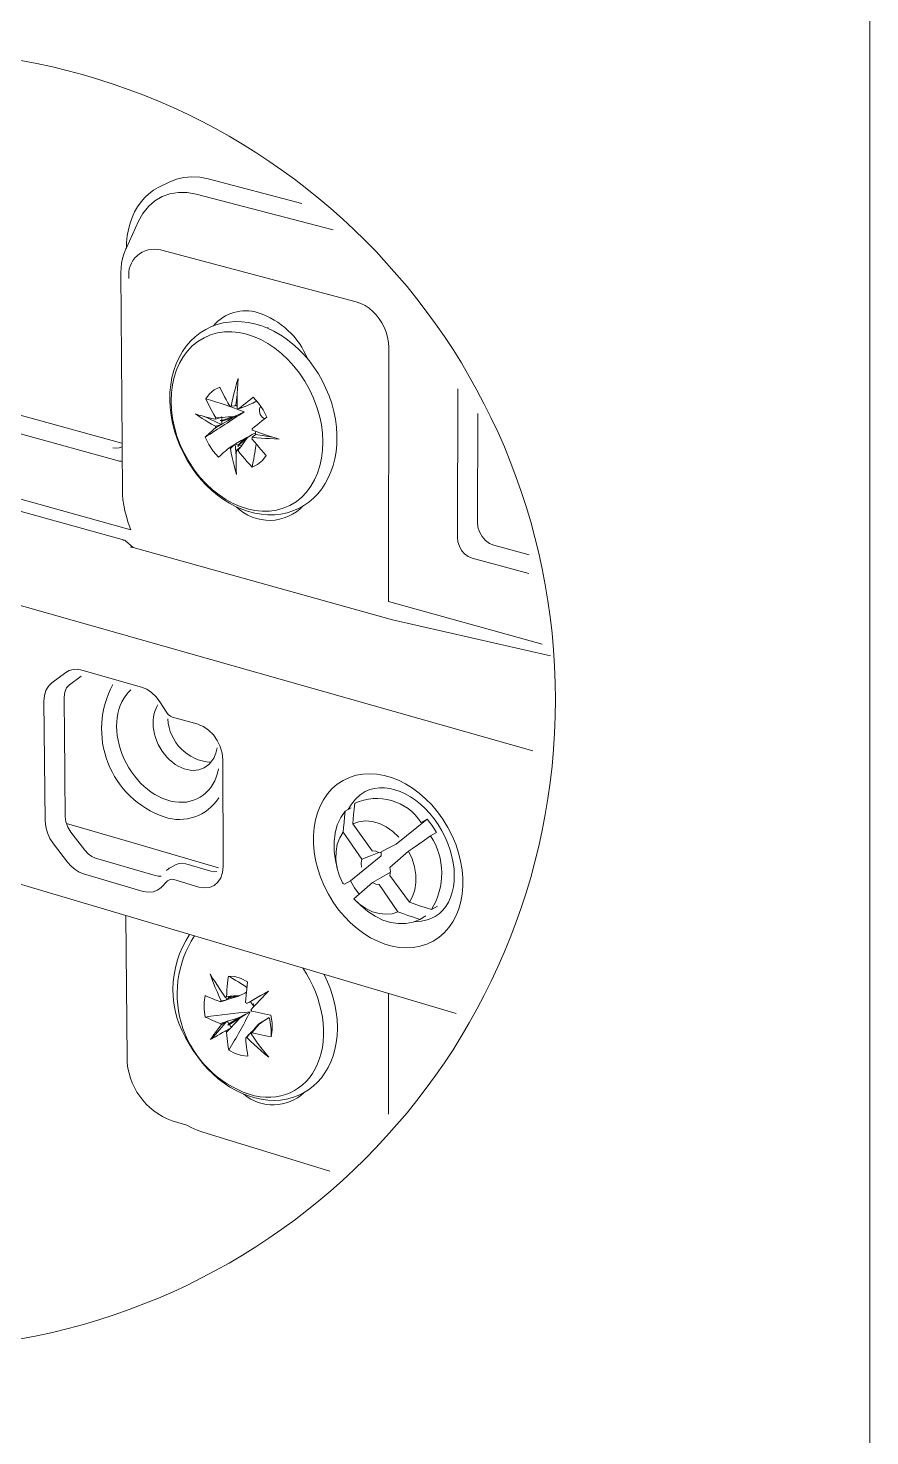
# Model space of a CAD drawing. Header units: metres. Extents: x -8.4 to 7.9, y -3.9 to 2.
# Drawn here: x 1.705 to 1.8221, y -2.2038 to -2.0077 of the extents above; entities that cross this region are included whole.
import ezdxf

# ---------------------------------------------------------------- set-up
doc = ezdxf.new("R2010")
doc.units = ezdxf.units.M
doc.header["$MEASUREMENT"] = 0
doc.layers.add('PDF15_Geometry_Num_Penna__7', color=7, linetype='Continuous', lineweight=18)

msp = doc.modelspace()

# ---------------------------------------------------------------- linework, layer by layer
at = {"layer": 'PDF15_Geometry_Num_Penna__7', "color": 7, "linetype": 'Continuous', "lineweight": 18, "flags": 128}
for points in [[(1.822148985419563, -2.681189165708893), (1.045399013218962, -2.681189165708893), (1.045399013218962, -1.587816443273983), (1.822148985419563, -1.587816443273983)], [(1.73475809806273, -2.060530538363815), (1.734746184034358, -2.060530538363815)], [(1.732951931361645, -2.066147555964806), (1.733651880528457, -2.06573950049309), (1.733132131040761, -2.066248825205961), (1.73304128657443, -2.06619967983893)], [(1.731742359631251, -2.146325541620316), (1.732498900432828, -2.14608726105289), (1.731843628872408, -2.146529569356173), (1.731798951266015, -2.146428300115018)]]:
    msp.add_lwpolyline(points, close=True, dxfattribs=at)
for points in [[(1.619843571287937, -2.160753727828636, 0.2169594764647787), (1.6879367111904, -2.191672120705637, 0.4141938512239139), (1.778374611303186, -2.10123422059285, 0.4142027911332474), (1.6879367111904, -2.010794831226517, 0.2855993390915318), (1.606808134996218, -2.061225424068569)], [(1.755166977588075, -2.052196824443464), (1.755122299981683, -2.05148496124828), (1.754997202683785, -2.050747780742808), (1.754806578229844, -2.050059745604367), (1.75452213080248, -2.049376178226565), (1.754206409050641, -2.048761116511898), (1.753834095664039, -2.048174350614612), (1.753417104671045, -2.047633751577266), (1.752953946818111, -2.047158679695962), (1.752434197330415, -2.046716371392678), (1.751892109039522, -2.046355972034447), (1.751281515085493, -2.046041739536155), (1.750660496356641, -2.045827287025472), (1.723396731682529, -2.03860738583248, 0.5382089819664115), (1.71901385849547, -2.042559864744647)], [(1.7438948174953, -2.053790623588832, 0.2202323552482204), (1.736983191786416, -2.047350495552751, 0.3057127767714866), (1.730783429272718, -2.049171852639997)], [(1.731494547841129, -2.067444993654437), (1.730748431814378, -2.066628882711005), (1.730115499057154, -2.06569363148386), (1.729618088372654, -2.064674982058116, 0.004392135110363018), (1.73504016268442, -2.061152748495505), (1.734284217584263, -2.061537124835833), (1.73439740085379, -2.061490957975893)], [(1.716788169070347, -2.099137053748801, 0.4649105326279064), (1.723926161318278, -2.117559120117877, 0.3507999112336036), (1.731516290942907, -2.114893951971223)], [(1.724411806899762, -2.103913685573549, 0.3768945662118326), (1.7303993507831, -2.10995782109165), (1.730804427747723, -2.109378501462097), (1.731099299949912, -2.108699401844935), (1.731279499629028, -2.10793392552208)], [(1.752851635099473, -2.12226739520485), (1.750163532448204, -2.118542027458507), (1.750220124082968, -2.117898669926459), (1.750287140492556, -2.117206167027378), (1.750355646155692, -2.116461540254174), (1.75043457659365, -2.115658832592659, -0.3694782025675601), (1.759684926071817, -2.118323851813958), (1.760521886564899, -2.117860693961025), (1.75619560501258, -2.121339590245436)], [(1.755348070819319, -2.12572380376071), (1.758046598245412, -2.129449916133826), (1.758725697862574, -2.129674793419334), (1.759458410607408, -2.129926477268677), (1.760261118268923, -2.130185607385752), (1.761118928311654, -2.130467076306023, 0.291791010683954), (1.760996064894075, -2.120187652627289), (1.760148679626168, -2.120786332552945), (1.759356396739479, -2.121338845618664), (1.758622194741099, -2.121848170331535), (1.757946371481739, -2.122323093287485), (1.75533719926843, -2.12460611897413)], [(1.727067443823719, -2.160509043470961), (1.725011082526837, -2.159877599967284, -0.3131476000602926), (1.718742814350001, -2.151102024519713), (1.718595378248906, -2.131290484591833)], [(1.731741763929833, -2.14632598839638), (1.73135753651486, -2.146177063041739), (1.730997137156629, -2.146032605447737), (1.730668012122872, -2.145895594121467), (1.73035377962458, -2.14576156130229), (1.730015719069545, -2.14561263594765), (1.729641916429396, -2.145441371789812, -0.01131451323629135), (1.735876527476083, -2.144711637552072)], [(1.734442376310891, -2.145590297144453), (1.735130411449333, -2.145139053319892), (1.735876527476083, -2.144711637552072, -0.01693269565457345), (1.732894892950818, -2.150060440589355), (1.732826387287683, -2.149612175271886), (1.732769795652919, -2.149202630546624), (1.732725118046527, -2.14881840313165), (1.732680440440135, -2.148426729448945), (1.732634273580196, -2.147997824427578), (1.732589595973804, -2.147533177321099), (1.732522579564215, -2.147454246883139), (1.732442308798064, -2.147375763221243), (1.732035742579894, -2.147600640506751), (1.731675343221663, -2.147803178989063), (1.731358132216278, -2.147998271203642), (1.731042410464439, -2.148175492375665), (1.730702860655858, -2.148367606083152), (1.730354375325998, -2.148574612326103), (1.730591166639877, -2.14822314848915), (1.730827957953756, -2.147882109427022), (1.731054324492811, -2.14756787692873), (1.73129111580669, -2.147250665923345), (1.731550245923765, -2.146914094621856), (1.731843628872408, -2.146529867206882)], [(1.738779380488744, -2.145159753944186), (1.738947666139488, -2.146224570229869), (1.738959580167859, -2.147238751894974), (1.738791294517115, -2.148190384911129, 0.07679904960019643), (1.738542291324156, -2.145511664557203), (1.737796175297404, -2.145942058832115)]]:
    msp.add_lwpolyline(points, format="xyb", dxfattribs=at)
for points in [[(1.724615387859556, -2.029146158052144), (1.725610209228557, -2.028747038101706), (1.726660132978776, -2.028511736041373), (1.727756223588933, -2.028420891575042), (1.728896991805482, -2.028487907984631), (1.730037760022032, -2.028714274523685)], [(1.743076174820843, -2.032112304340527), (1.730037760022032, -2.028715317001168)], [(1.723361585298834, -2.029754071349788), (1.723068202350192, -2.029901507450882), (1.722412930789772, -2.030294670387134), (1.721791912060919, -2.030771231521985), (1.721217060192005, -2.031313319812878), (1.720697310704308, -2.031911999738535), (1.720222238823004, -2.03257769607378), (1.719803758576463, -2.033298494790241), (1.719453783993057, -2.034066949620188), (1.719160401044414, -2.034881571310074), (1.71893403450536, -2.035751295381177), (1.718764259601069, -2.036655272283848), (1.718676393641831, -2.0375875450039), (1.718652565585089, -2.038293451184898), (1.720347336120902, -2.034601591643349)], [(1.720346889344839, -2.034602187344768), (1.72095599404532, -2.033506096734611), (1.721712534846895, -2.032554463718456), (1.722606086974741, -2.031775584113684), (1.723621757893392, -2.031178393441573), (1.724717848503549, -2.030783741251775), (1.725892869551666, -2.030588649037195), (1.727122992981, -2.030602052319114), (1.728376944467076, -2.030825440351074)], [(1.723361883149543, -2.029753475648369), (1.72461583463562, -2.029145860201434)], [(1.747446538278135, -2.035820992447149), (1.728376646616367, -2.030826036052493)], [(1.718572592669647, -2.038461885760996), (1.718425156568552, -2.038811860344402), (1.718291123749375, -2.039172259702633), (1.71811092407026, -2.039794767685033), (1.717987316025908, -2.040441103724174), (1.717918810362773, -2.041094886031048), (1.71789498230603, -2.041762071619839), (1.718076671238693, -2.065524601206342), (1.718131773619909, -2.072638765397539)], [(1.718572592669647, -2.038462034686351), (1.718653012361152, -2.038293749035607)], [(1.726626773699336, -2.067000898246898), (1.726129363014836, -2.065964377778597), (1.725710882768295, -2.064905518507101), (1.725350483410064, -2.063821341925315), (1.725079439264617, -2.062723762061611), (1.724875411528759, -2.061638096226279), (1.724751803484407, -2.060553919644493), (1.724693722596097, -2.059481657091078), (1.72471755065284, -2.058433222594407), (1.724818819893995, -2.057392234365467), (1.724999019573111, -2.056385498968094), (1.725247724915361, -2.055405570134557), (1.725575360695572, -2.054465851146773), (1.725981926913741, -2.053597616329216), (1.72644657402022, -2.052760655836134), (1.726997597832392, -2.051993690259733), (1.727596277758049, -2.051292251839375), (1.728241124543644, -2.05068463639244), (1.728942562964003, -2.050144037355094), (1.729699103765578, -2.049665986966696), (1.730489897398721, -2.049283248805269), (1.731279201778318, -2.04898837660308), (1.732104248243029, -2.048773924092397), (1.732962058285761, -2.04863989127322), (1.733819868328492, -2.04858181038491), (1.734701506427966, -2.048605638441653), (1.735593569302265, -2.048706907682808), (1.736485632176564, -2.048887107361924), (1.737367270276039, -2.049146237478999), (1.738281671953534, -2.049497701315952), (1.739185648856204, -2.0499132030554), (1.740065797702132, -2.050422527768272), (1.740101539787246, -2.050446355825014)], [(1.738327094186699, -2.049520933671276), (1.738361347018267, -2.049452428008141), (1.738383685821463, -2.049383922345006)], [(1.740101390861891, -2.050446653675724), (1.740913034044684, -2.05098725271307), (1.741760419312591, -2.051655927555408), (1.74257355174893, -2.052378215525416), (1.743353920607249, -2.05316900915856), (1.744076208577257, -2.05401490517292), (1.744753818940873, -2.05491888207559), (1.745374837669726, -2.055867536584653), (1.745939264763815, -2.056862357953654), (1.746436675448316, -2.057878028872305), (1.746877494498053, -2.058927952622524), (1.74723938310983, -2.060001704429484), (1.747532766058472, -2.061094816532549), (1.747759132597527, -2.062178993114335), (1.747905079445075, -2.063264658949667), (1.747972095854664, -2.064360749559824), (1.747961671079838, -2.065434501366785), (1.747951246305014, -2.06569363148386)], [(1.75515685066396, -2.087572553184866), (1.755167275438784, -2.052196824443464)], [(1.734080636624468, -2.060621978531564), (1.734080636624468, -2.059887776533184), (1.734080636624468, -2.059222080197939), (1.73409255065284, -2.058590636694262), (1.734114889456036, -2.057959193190585), (1.734147653034057, -2.057254776263133), (1.734193819893996, -2.056499724715104), (1.733989792158138, -2.057211587910287), (1.733820017253847, -2.057866859470707), (1.733663645631474, -2.058462560889271), (1.733526634305204, -2.059052305293648), (1.733380687457656, -2.059676302529594), (1.733233251356562, -2.060373273189314)], [(1.718076373387983, -2.065525047982407), (1.718054034584787, -2.065525047982407), (1.718031695781591, -2.065511644700489), (1.691727010391367, -2.058293232761044)], [(1.731652259791694, -2.057717189489293), (1.730883804961747, -2.058080567354617), (1.730228533401327, -2.058633080420335), (1.729698359138805, -2.059346432869065), (1.729935150452684, -2.059831929525194), (1.730163006245285, -2.060283173349756), (1.730375969502421, -2.060689739567926), (1.730591911266651, -2.06108588101127), (1.73082870258053, -2.06151329677909), (1.731087832697605, -2.061986879406848)], [(1.73323384705798, -2.060373571040023), (1.733144491845196, -2.060361657011652), (1.733052158125318, -2.060361657011652), (1.732781113979872, -2.059888074383894), (1.732544322665993, -2.059448744587703), (1.732331359408856, -2.059052603144358), (1.732115417644627, -2.058646036926188), (1.731889051105572, -2.058206707129997), (1.731652259791694, -2.057718231966775)], [(1.766800728441914, -2.081516056862329), (1.76624672612265, -2.081292668830368), (1.765740379916871, -2.080920355443765), (1.765321899670329, -2.080446772816007), (1.765004688664944, -2.079876388707733), (1.764802150182633, -2.079244945204055), (1.764733644519498, -2.078591162897181), (1.764784279140076, -2.057945640983312)], [(1.718097818639051, -2.068063927428325), (1.717907194185111, -2.068041588625129), (1.717692741674428, -2.067996911018737), (1.690077513163364, -2.060388314650132)], [(1.733233995983335, -2.060373422114668), (1.733741831442661, -2.06030640570508)], [(1.733888373991627, -2.060225688162864), (1.733740937890532, -2.060306107854371)], [(1.734091954951421, -2.058736434616455), (1.733887927215563, -2.060225688162864), (1.733934094075502, -2.060294193825999)], [(1.734080338773759, -2.06030640570508), (1.7340014083358, -2.060294491676709), (1.733932902672665, -2.060294491676709)], [(1.734262176631776, -2.060722354220592), (1.734622575990007, -2.060440885300321), (1.734950211770217, -2.060169841154874), (1.735265933522055, -2.05992262506617), (1.73558314452744, -2.059684344498745), (1.735921205082476, -2.059413300353298), (1.736315857272274, -2.059108003376284)], [(1.735525957191259, -2.060259940994432), (1.735175982607852, -2.060388016799423), (1.734757502361311, -2.060530985139878)], [(1.736373938160584, -2.05984399247892), (1.735526552892677, -2.060259494218368)], [(1.736158145321709, -2.059946155272204), (1.736238565013215, -2.059922327215461), (1.736374087085939, -2.059843396777501)], [(1.73681311903142, -2.059628795341464), (1.736238267162506, -2.059922178290106)], [(1.73631570834692, -2.059108003376284), (1.73706182437367, -2.059934539094542), (1.737706671159265, -2.060871279575233), (1.738204081843766, -2.061885461240338)], [(1.737367121350684, -2.060341254238066), (1.737197346446394, -2.060667400764729), (1.737175007643198, -2.06108588101127), (1.737298615687549, -2.06151329677909), (1.737559235058171, -2.061876674644414), (1.737897295613206, -2.062123890733118)], [(1.731054026642101, -2.062179290965044), (1.730511938351208, -2.062058661427785), (1.730047291244729, -2.061941010397619), (1.729607961448538, -2.061830805635184), (1.729179056427172, -2.061717622365657), (1.728726323349064, -2.061595503574852), (1.728252740721306, -2.06144657822021), (1.728726323349064, -2.061760810718503), (1.729179056427172, -2.062058661427785), (1.729607961448538, -2.062328216319685), (1.730036866469904, -2.06258734643676), (1.730500024322837, -2.06285690132866), (1.73104211261373, -2.063162198305674)], [(1.729518010534335, -2.061810849637662), (1.731911240983414, -2.062892047712356)], [(1.73178659046158, -2.061932372727049), (1.731053877716747, -2.062179588815753), (1.731076216519943, -2.06208129808169), (1.731086641294767, -2.061987475108267)], [(1.731087385921541, -2.061987624033621), (1.731787335088353, -2.061932521652404)], [(1.733537654781448, -2.061842272887492), (1.732770689205047, -2.062080553454917), (1.731933728711965, -2.0623367050649), (1.731719276201282, -2.0623367050649)], [(1.731720020828055, -2.0623367050649), (1.731934473338738, -2.062452866841519)], [(1.731933728711965, -2.061850910558061), (1.731786292610871, -2.061932819503113)], [(1.733425365064048, -2.061999686987347), (1.732759668728804, -2.062382425148774), (1.731956961067289, -2.062857497030079), (1.731912283460897, -2.062891749861646)], [(1.733425960765467, -2.061998793435219), (1.732714097570283, -2.062214735199448), (1.731933728711965, -2.062453015766874), (1.731933728711965, -2.062654064995639), (1.731957556768708, -2.062856603477951)], [(1.731934175488029, -2.061850612707351), (1.731978853094421, -2.061920607624033), (1.731947578769947, -2.062124635359891), (1.731934175488029, -2.062336109363481)], [(1.731978853094421, -2.061920607624033), (1.732421161397705, -2.061884865538919), (1.732826238362328, -2.061862526735723), (1.733538101557512, -2.061841677186073)], [(1.733425960765467, -2.061999389136638), (1.734396954077726, -2.061491553677312)], [(1.733537952632157, -2.061842272887492), (1.734284068658908, -2.061536975910478)], [(1.734080338773759, -2.060621233904791), (1.73417118324009, -2.060667400764729), (1.734262027706421, -2.060722503145946)], [(1.734791755192879, -2.060497923711148), (1.734656233120155, -2.060576854149108), (1.734261580930357, -2.060722800996656)], [(1.738203486142348, -2.061885014464274), (1.737817769473828, -2.062191800694834), (1.737469284143968, -2.062461355586734), (1.737152073138583, -2.062710060928984), (1.736836351386744, -2.062958766271235), (1.736508715606534, -2.063220874895403), (1.736146826994756, -2.063502343815674)], [(1.769804552845021, -2.079718825682523), (1.769205872919364, -2.079471609593819), (1.768653359853646, -2.079056107854371), (1.768176798718796, -2.078512530309931), (1.767816399360565, -2.077881086806254), (1.767591522075057, -2.077191562414266), (1.767524505665468, -2.076502038022279), (1.767563226257675, -2.061374200497855)], [(1.729618386223363, -2.064675279908826), (1.729867091565613, -2.064451891876864), (1.730103882879492, -2.064238928619727), (1.730319824643721, -2.064031922376777), (1.730546191182776, -2.063829383894465), (1.73079340727148, -2.063616420637329), (1.731076365445297, -2.063373672309264)], [(1.731042261539085, -2.063162645081738), (1.731776463537464, -2.062970531374251)], [(1.731777059238883, -2.062970680299606), (1.731075620818524, -2.063374268010683), (1.731053282015328, -2.063264063248249), (1.731042857240503, -2.063162794007093)], [(1.731776612462819, -2.062970680299606), (1.731912134535543, -2.062891749861646)], [(1.736101851537655, -2.064349431232871), (1.735312547158058, -2.064766422225866)], [(1.736656002782274, -2.064052771926427), (1.736158592097773, -2.064314880550595), (1.735492895762528, -2.064733360797136)], [(1.736146975920111, -2.063502939517092), (1.736170803976854, -2.063604208758248), (1.736181228751679, -2.063715902774229)], [(1.736170803976854, -2.06469851226415), (1.736824586283727, -2.06475659315246), (1.737433690984209, -2.064799781505306), (1.737999607331844, -2.06484743761879), (1.738587862482676, -2.064878711943265), (1.739229730761179, -2.064914454028379), (1.739931169181537, -2.064945728352853), (1.739229730761179, -2.064744679124089), (1.738598287257501, -2.064542140641777), (1.738010032106669, -2.06435002693429), (1.73744560501258, -2.064169827255174), (1.73684841434047, -2.063953885490945), (1.736181228751679, -2.063715604923519)], [(1.736667618959936, -2.064314582699885), (1.736520182858841, -2.064393513137845)], [(1.736667172183872, -2.06431443377453), (1.73662249457748, -2.064259331393314), (1.736644833380676, -2.064079131714198), (1.736667172183872, -2.063887018006711)], [(1.738982961448538, -2.064664259432582), (1.736667172183872, -2.064314284849176)], [(1.716788169070339, -2.066147109188742), (1.717218563345251, -2.06621412559833), (1.717634065084699, -2.066179872766763), (1.718019781753219, -2.066042861440493)], [(1.73295178243629, -2.066147109188742), (1.732679249037298, -2.066394325277446), (1.732430543695047, -2.066607288534582), (1.732193752381168, -2.066809827016894), (1.731979299870485, -2.067000451470834), (1.731752933331431, -2.06721788248861), (1.731493803214356, -2.067445738281211)], [(1.733131386413987, -2.066248229504543), (1.733254994458339, -2.066924350614613), (1.733380091756238, -2.067523030540269), (1.73350369980059, -2.068075543605987), (1.733640711126859, -2.068631035178798), (1.733798572002779, -2.069238650625732), (1.733968346907069, -2.069873072636502), (1.733944518850327, -2.069283328232125), (1.733934094075502, -2.068718901138036), (1.733934094075502, -2.068200640903886), (1.733944518850327, -2.067691316191013), (1.733954943625152, -2.067125399843378), (1.733990685710265, -2.066507359621618)], [(1.733651284827039, -2.065739798343799), (1.733798720928133, -2.065669803427117)], [(1.733955241475861, -2.067296812926569), (1.733798869853488, -2.065670548053891)], [(1.733843249609171, -2.065623487641824), (1.734011535259915, -2.065705396586877), (1.734193224192577, -2.065775391503558)], [(1.735312249307349, -2.064766124375156), (1.734645063718558, -2.065162265818501), (1.73384384531059, -2.065623934417888)], [(1.733990238934202, -2.066507657472328), (1.734566580056662, -2.066007268280734)], [(1.734566133280598, -2.066007417206089), (1.734169991837253, -2.066519720426053)], [(1.734226583472017, -2.066033925919215), (1.734193819893996, -2.065774795802139), (1.734782075044827, -2.065240153778979), (1.735312249307349, -2.06476657115122)], [(1.73422732809879, -2.066033628068505), (1.734283919733553, -2.065804283022358)], [(1.734668147148527, -2.065873831162976), (1.734476033441041, -2.065852981613326), (1.734283919733553, -2.065803836246294), (1.734928766519149, -2.065239409152205), (1.735493193613237, -2.064733062946426)], [(1.734565835429889, -2.066007566131443), (1.734701357502612, -2.065940549721855), (1.734668593924591, -2.065873533312266)], [(1.735492597911819, -2.064733360797136), (1.735130709300041, -2.065254599538378), (1.734916256789359, -2.065546493233475), (1.734667551447108, -2.065874129013685)], [(1.736147422696175, -2.06885829526998), (1.736914388272576, -2.068494917404656), (1.737581573861367, -2.067942404338938), (1.738113237377435, -2.067229051890208), (1.737740923990833, -2.066810571643667), (1.737399884928705, -2.066426344228693), (1.737085652430413, -2.066065944870463), (1.736790780228224, -2.065705545512232), (1.736475058476385, -2.065321318097258), (1.736123594639432, -2.064890923822346)], [(1.736520182858841, -2.06439336421249), (1.736170208275435, -2.064698661189504), (1.736146380218693, -2.06479993043066), (1.736124041415496, -2.064890774896991)], [(1.73673448644417, -2.065649847429595), (1.736643641977839, -2.066199381988221), (1.736530458708311, -2.066881460112476), (1.736453017523898, -2.067288026330646), (1.736374087085939, -2.067737780901662), (1.73626983933769, -2.068256041135812), (1.736146231293338, -2.068857699568561)], [(1.719285200491603, -2.077572513471438), (1.685106831601514, -2.068063629577615)], [(1.736146826994756, -2.068857550643206), (1.735774513608154, -2.068424177861202), (1.735436453053119, -2.068051864474599), (1.735141580850931, -2.067691465116368), (1.734836283873916, -2.067328087251044), (1.734510137347253, -2.066934924314793), (1.734170587538672, -2.066519422575344), (1.73407974307234, -2.066507508546973), (1.733990387859556, -2.066507508546973)], [(1.698616297297055, -2.073520999198432), (1.718404009168193, -2.079032726573692), (1.718482939606153, -2.079065490151713), (1.718551445269288, -2.079123571040023)], [(1.718131922545264, -2.072639361098958), (1.718178089405203, -2.073383987872162), (1.718289783421183, -2.074162867476934), (1.718449133550649, -2.074931322306881), (1.718653161286507, -2.075722115940025), (1.718922716178407, -2.076588861504034), (1.719284604790185, -2.077573258098211)], [(1.718143538722926, -2.079044193825999), (1.718268636020825, -2.079020365769257), (1.718404158093548, -2.079032279797628)], [(1.718551445269287, -2.079123273189314), (1.71957903021631, -2.080027250091984), (1.719498610524804, -2.080000443528149)], [(1.71922860885684, -2.080012953257938), (1.719364130929562, -2.079992103708289), (1.719499653002286, -2.080001039229567)], [(1.755676004450238, -2.090111730481493), (1.719579476992374, -2.080027994718757)], [(1.774722216980618, -2.081068685096988), (1.769804701770376, -2.079719421383941)], [(1.774666816748692, -2.083680686892035), (1.766800579516559, -2.081516801489102)], [(1.688665402950659, -2.083820229949334), (1.77521932981441, -2.108361639140609)], [(1.776532851442342, -2.09351795119284), (1.755156106037186, -2.087572851035575)], [(1.777700724073437, -2.095126345022962), (1.755676153375592, -2.090112028332203)], [(1.710204328067019, -2.097454197241354), (1.708272766217326, -2.098889837660093)], [(1.712439697640179, -2.097113009253872), (1.711830592939698, -2.097002804491438), (1.711243827042413, -2.097025143294633), (1.710689824723148, -2.097174068649275), (1.710204328067019, -2.097454048316)], [(1.720764327113897, -2.099486581556139), (1.71243939978947, -2.097112711403162)], [(1.708272915142681, -2.098890284436156), (1.707797843261377, -2.099350463781997), (1.707447868677971, -2.099961057736024), (1.707233416167288, -2.100672920931208), (1.707166399757699, -2.101462225310805)], [(1.710723481853297, -2.099170413028236), (1.710316915635127, -2.09960825357088), (1.710069699546424, -2.100199487228805), (1.709989279854918, -2.100886033113699)], [(1.712361065052929, -2.097962330551389), (1.710722886151879, -2.099170115177527)], [(1.723316758767087, -2.101531326675358), (1.722786584504566, -2.100831377508546), (1.722165565775713, -2.100231208329343), (1.721476041383726, -2.099779964504781), (1.720764178188542, -2.099486581556139)], [(1.707166250832345, -2.101461480684032), (1.707336025736635, -2.118111335332886)], [(1.710000747107225, -2.10194727519087), (1.709988833078854, -2.100885437412281)], [(1.724243074472954, -2.102974264436474), (1.723316758767087, -2.101531177750004)], [(1.710034106386665, -2.105394301449389), (1.710001342808643, -2.101948168742998)], [(1.725089566188733, -2.103666320559491), (1.724773844436894, -2.103517395204849), (1.724480461488251, -2.103294007172888), (1.724243670174372, -2.10297381766041)], [(1.710090846946783, -2.111933018070252), (1.710034255312019, -2.105393705747971)], [(1.728625054107908, -2.104669779599061), (1.725089566188733, -2.103666022708781)], [(1.732058826009863, -2.109562424275079), (1.731967981543533, -2.108668872147233), (1.731710340680003, -2.107764895244563), (1.731302285208288, -2.106918999230203), (1.730760196917394, -2.106138630371884), (1.730104925356975, -2.105484848065011), (1.72938114813342, -2.104990415887602), (1.728624607331844, -2.104670226375125)], [(1.732125693494097, -2.124458385022327), (1.732058677084509, -2.109562871051143)], [(1.710916042336848, -2.119670881646686), (1.710507986865132, -2.119000717550801), (1.710238431973232, -2.118270983313061), (1.710147587506901, -2.117526356539856), (1.710090995872137, -2.111932720219543)], [(1.749509601215976, -2.116540917468197), (1.749983183843734, -2.11577246263825), (1.750547610937823, -2.115082938246263), (1.751180543695047, -2.114497661602524), (1.751902831665056, -2.114033014496044)], [(1.764584570239502, -2.144953194477299), (1.668177741912709, -2.116340166090141)], [(1.747780279997886, -2.12364629506347), (1.747588166290399, -2.122323837914259), (1.747564338233656, -2.121035633596615), (1.747713263588297, -2.119815934942106), (1.748017071311765, -2.118676655979102), (1.748502567967894, -2.11764907103208), (1.749125075950293, -2.116758497411328)], [(1.751417483934281, -2.123462819026552), (1.748820225749343, -2.11968160427222), (1.748888731412478, -2.119027821965346), (1.748955747822067, -2.118323405037894), (1.749036167513573, -2.11757877826469), (1.749125522726358, -2.116758199560619)], [(1.749960398264474, -2.116293105678075), (1.749124927024939, -2.116757752784554)], [(1.707336323587344, -2.118111037482176), (1.707427168053675, -2.118934594693341), (1.707650556085636, -2.119771555186422), (1.708012444697414, -2.120583198369215), (1.708497941353543, -2.121318889621142)], [(1.718482492830089, -2.120856774245691), (1.710294576831931, -2.118460565289519)], [(1.750163979224268, -2.118541580682443), (1.751011364492175, -2.118233305198336), (1.75192576616967, -2.118123100435902), (1.752886334707104, -2.118200541620316), (1.753867752794188, -2.118483499794133), (1.754828321331622, -2.118957082421892), (1.755742723009117, -2.119603418461033), (1.756590108277024, -2.120403147615455)], [(1.760521886564899, -2.117860693961025), (1.761221835731711, -2.118752756835324), (1.761832429685739, -2.119725239401129)], [(1.710915446635429, -2.119670881646686), (1.712879772063143, -2.122213037450406)], [(1.731471315485805, -2.124675816040102), (1.718482046054025, -2.120857369947109)], [(1.748728636656239, -2.126726518173508), (1.748277392831677, -2.125655744873639), (1.747972095854664, -2.124547740235111), (1.747826149007115, -2.123454628132047), (1.74783657378194, -2.122379387071539), (1.748007837939777, -2.121377119434806), (1.748345898494812, -2.120470164025043), (1.748820970376117, -2.119682348898992)], [(1.761832280760384, -2.119725239401129), (1.760995320267302, -2.120188397254062)], [(1.708498388129608, -2.121319336397205), (1.710462713557321, -2.123870427722204)], [(1.712880367764562, -2.122212143898278), (1.71333310084267, -2.122697640554407), (1.71383051152717, -2.123058039912638), (1.714371110564517, -2.123294831226517)], [(1.754116904912502, -2.122444914227581), (1.754104990884131, -2.122718936880121), (1.754116904912502, -2.123000405800392), (1.749836790220122, -2.126458452535154)], [(1.751405718831264, -2.124573951097528), (1.751349127196501, -2.124009524003439), (1.751417632859636, -2.123462967951907), (1.75264775628897, -2.122968535774499), (1.753778099730694, -2.122505377921565)], [(1.753901707775046, -2.12257001152548), (1.753373022766071, -2.122334709465147), (1.752851784024827, -2.122267693055559)], [(1.756195158236516, -2.121339739170791), (1.755100556879906, -2.121930972828716), (1.753901707775046, -2.122569862600125)], [(1.757946222556384, -2.122323391138194), (1.758430229958967, -2.123395653691609), (1.758759354992723, -2.124503658330137), (1.758939554671838, -2.12561017371512), (1.75895146870021, -2.126695839550452), (1.758804032599115, -2.127710021215556), (1.758498735622102, -2.128637826174969), (1.758046002543993, -2.129449469357762)], [(1.710463160333385, -2.123870129871495), (1.710948656989514, -2.124425621444305), (1.711502659308779, -2.124888779297239), (1.71209091445961, -2.125252157162563), (1.712700019160092, -2.125484480715802), (1.720968354849755, -2.127935792053192)], [(1.714370961639163, -2.123294980151872), (1.722639297328826, -2.125722463432519)], [(1.724243074472954, -2.125021471788224), (1.724333918939285, -2.124947009110904), (1.724423274152069, -2.124865100165851), (1.724524543393225, -2.124786169727891), (1.724627301887927, -2.12471617481121), (1.724728571129083, -2.124649158401621)], [(1.725575360695572, -2.12420178663628), (1.724729464681211, -2.124648562700203)], [(1.730420647108813, -2.1251121673292), (1.726908987246381, -2.124086071635724), (1.726433915365076, -2.124010119704858), (1.725982671540514, -2.124039904775786), (1.725574616068798, -2.124202233412344)], [(1.728750151405806, -2.127325793800583), (1.729506692207382, -2.127450891098481), (1.730217066149019, -2.127383874688893), (1.730861912934615, -2.127114319796993), (1.731404001225507, -2.126663075972431), (1.731798653415306, -2.126040567990032), (1.732047358757556, -2.125292962709734), (1.732126289195516, -2.124458980723745)], [(1.730421242810232, -2.1251121673292), (1.730838233803226, -2.12519109776716), (1.731246289274943, -2.125177694485243)], [(1.747984009883035, -2.124594353871114), (1.747779982147176, -2.123645699362052)], [(1.755348815446092, -2.125723059133938), (1.755403917827309, -2.125177992335952), (1.755336901417721, -2.12460611897413)], [(1.722638999478117, -2.125723059133938), (1.723067904499482, -2.125801989571897), (1.723475959971199, -2.125793054050618)], [(1.723486831522087, -2.127384023614247), (1.724389319171211, -2.126480046711577)], [(1.724390063797984, -2.126479302084804), (1.724638769140235, -2.126322930462431), (1.724920238060506, -2.126255914052843), (1.725235959812344, -2.126299102405688)], [(1.725236406588409, -2.126298953480334), (1.728749555704388, -2.12732504917381)], [(1.749000574353814, -2.126921312537378), (1.748920154662307, -2.126863231649068), (1.748853138252719, -2.126820043296222), (1.748784632589584, -2.126773876436284), (1.748728040954821, -2.126726220322799)], [(1.751078827677828, -2.128320615169584), (1.750413131342583, -2.127419616774007), (1.749836790220122, -2.126459048236573), (1.74899982972704, -2.126922206089506)], [(1.750322584726961, -2.128986460430184), (1.752919842911898, -2.126715348771909)], [(1.755404066752664, -2.125272262085439), (1.754206706901351, -2.125958807970334), (1.752919991837253, -2.12671534877191)], [(1.752919991837253, -2.126714901995846), (1.753383149690186, -2.126909994210425), (1.753834393514748, -2.126988924648385)], [(1.753834840290812, -2.126988477872321), (1.756444012504121, -2.130784585162118)], [(1.720967908073691, -2.127936536679965), (1.721679771268875, -2.128060144724317), (1.72235738163249, -2.128003553089553), (1.722967975586518, -2.127780165057592), (1.723486235820669, -2.127384023614247)], [(1.756443863578766, -2.130784287311409), (1.755630731142427, -2.131043417428484), (1.754759517817778, -2.131122347866444), (1.753846605393829, -2.131031503400112), (1.752920289687963, -2.130760459254666), (1.752005888010467, -2.130321129458475), (1.751124249910993, -2.129720960279272), (1.750323031503024, -2.128986758280893)], [(1.750582906246873, -2.129249015830416), (1.751281366160139, -2.129914712165661)], [(1.75128077045872, -2.129913669688178), (1.752253253024526, -2.130725312870971), (1.753280837971547, -2.131402923234587), (1.754354589778509, -2.13192416197583), (1.755438766360295, -2.132262222530865), (1.756512518167256, -2.132430508181609), (1.757562441917474, -2.13240965863196), (1.758555774032929, -2.132207120149648), (1.759482089738795, -2.131834806763046), (1.758636193724435, -2.131539934560856), (1.757843910837745, -2.131270379668956), (1.757121622867737, -2.13102018507316), (1.756444012504121, -2.130783393759281)], [(1.761954399551189, -2.12999364260362), (1.761118928311654, -2.130467225231378)], [(1.761627210547043, -2.131440154573247), (1.760714298123094, -2.13184523153787), (1.759719476754093, -2.132093936880121), (1.7586799777787, -2.132171378064534)], [(1.760316816351557, -2.131360777359224), (1.759481345112022, -2.131834359986982)], [(1.73242101247235, -2.142666296731433), (1.732014446254181, -2.14209144486252), (1.731651068388856, -2.141558292092905), (1.731324921862193, -2.141060881408405), (1.730997286081983, -2.140551556695533), (1.730657736273402, -2.139999043629815), (1.730307761689995, -2.139400363704159), (1.730556467032246, -2.140092866603239), (1.730793258346125, -2.140721331599823), (1.731030049660004, -2.141308097497109), (1.731268330227429, -2.141887417126662), (1.731527460344505, -2.142498011080689), (1.731832757321519, -2.143160728908842)], [(1.735514192088242, -2.140528771116273), (1.734634043242314, -2.140067102516886), (1.733730066339644, -2.13979605837144), (1.732849917493716, -2.139729041961851), (1.732781411830581, -2.140260705477919), (1.732724820195818, -2.140744712880502), (1.732680142589425, -2.141187021183786), (1.732645889757858, -2.141627840233522), (1.732613126179837, -2.142090998086456), (1.732568448573445, -2.142600322799328)], [(1.732849917493716, -2.139729041961851), (1.733143300442359, -2.139897327612595), (1.733414344587805, -2.140055188488515), (1.733877502440738, -2.140327721887507), (1.734249815827341, -2.140552599173015), (1.73456553757918, -2.140744712880502), (1.734836581724626, -2.140912998531246), (1.73506294826368, -2.141061923885887), (1.735424836875457, -2.14133445728488)], [(1.735391328670663, -2.143556274650768), (1.735322823007528, -2.143478833466355), (1.735243892569569, -2.143399903028395), (1.73527665614759, -2.142890578315523), (1.735322823007528, -2.142416995687765), (1.735357075839096, -2.141977665891574), (1.735401753445488, -2.141535357588291), (1.735458345080251, -2.141061774960533), (1.735514936715016, -2.140528622190918)], [(1.746177694256595, -2.139493442050809), (1.746200033059791, -2.139511313093366), (1.746661701659178, -2.140519537744285), (1.747069757130894, -2.141559036719679), (1.747407817685929, -2.142608960469897), (1.747678861831376, -2.143670798248487), (1.747870975538862, -2.144735614534169), (1.747996072836761, -2.14579298455212), (1.748040750443153, -2.146844397555884), (1.748028836414782, -2.147046936038196)], [(1.729641618578687, -2.145441818565876), (1.729473332927943, -2.144391894815658), (1.729461418899571, -2.143376223897007), (1.729629704550316, -2.142426080134398)], [(1.729630002401024, -2.142425484432979), (1.729991891012802, -2.14259972709791), (1.730341865596208, -2.142745673945457), (1.730668012122872, -2.142879706764634), (1.730985223128257, -2.143015228837357), (1.73133668696521, -2.143149261656534), (1.731731339155008, -2.143310101039546)], [(1.733109047610791, -2.142544922567401), (1.73242101247235, -2.142667041358207), (1.73249994291031, -2.142632788526639), (1.732568448573444, -2.142600024948619)], [(1.732442755574128, -2.142667041358207), (1.732622955253243, -2.142981273856499)], [(1.732567852872026, -2.142600024948619), (1.733108451909373, -2.142544922567401)], [(1.734261432005002, -2.142530625733356), (1.733537654781448, -2.142745078244038), (1.732679844738716, -2.143004208361114), (1.732623253103953, -2.142980380304372)], [(1.734262176631776, -2.142530476808001), (1.733606905071356, -2.142643660077528), (1.732895041876172, -2.142768757375427), (1.732781858606645, -2.142878962137861), (1.732679100111943, -2.143004059435759)], [(1.73281506896073, -2.142600024948619), (1.732895488652237, -2.142768310599362)], [(1.734430313357165, -2.142454524877135), (1.733730364190353, -2.14257664366794), (1.732961909360406, -2.142710676487117), (1.732838301316054, -2.142585579189218)], [(1.73324412290745, -2.142463162547704), (1.73324412290745, -2.142530178957292), (1.733096686806356, -2.142609109395251), (1.732962653987179, -2.142710378636408)], [(1.73324412290745, -2.142463311473058), (1.733108600834727, -2.142545220418111)], [(1.73324412290745, -2.142530178957292), (1.733594097490856, -2.142498904632817), (1.73389939446787, -2.142475076576075), (1.734431057983938, -2.142454227026425)], [(1.734262176631776, -2.142530178957292), (1.734418548254149, -2.142454227026425)], [(1.734430909058584, -2.142454673802489), (1.735120433450571, -2.142125548768733)], [(1.73535722476445, -2.141989282069236), (1.735120433450571, -2.142126293395506)], [(1.735987923641355, -2.14441185081318), (1.736407893141442, -2.143953160720886), (1.736802545331241, -2.143533191220798), (1.737162944689472, -2.143150453059371), (1.737548661357992, -2.142745376094748), (1.737964163097439, -2.142303067791465), (1.738428810203919, -2.141817571135335), (1.737862893856284, -2.142146696169092), (1.737334208847309, -2.142454971653198), (1.736859136966004, -2.142721548038006), (1.736407893141442, -2.142980678155081), (1.735920907231766, -2.143251722300527), (1.735390732969245, -2.143557019277541), (1.735774960384218, -2.143344056020404)], [(1.738428810203919, -2.14183216582009), (1.735920907231766, -2.143266316985282), (1.735920907231766, -2.14333333339487)], [(1.755145085560943, -2.158955752022057), (1.755145085560943, -2.142146547243737)], [(1.732476263778922, -2.14307435220315), (1.731731637005718, -2.143309654263482), (1.73177631461211, -2.143230723825523), (1.731832906246873, -2.143160728908842)], [(1.731833353022937, -2.14316132461026), (1.732476710554986, -2.143073458651022)], [(1.732476263778922, -2.14307405435244), (1.732623699880016, -2.142981720632563)], [(1.735921502933185, -2.143266019134573), (1.73577406683209, -2.143344949572533)], [(1.73620371648023, -2.143681967650084), (1.736068194407506, -2.143501767970969), (1.735922247559958, -2.143333482320225)], [(1.735988519342773, -2.144412148663889), (1.736046600231083, -2.144504482383766), (1.736091277837475, -2.144610219385561)], [(1.736091724613539, -2.144609921534852), (1.736565307241297, -2.144720126297287), (1.737004637037488, -2.144810970763618), (1.737412692509204, -2.144903304483495), (1.737831172755745, -2.144982234921454), (1.738270502551936, -2.145070100880693), (1.738779827264807, -2.145159456093477)], [(1.736395681262362, -2.143615100165851), (1.736203567554875, -2.143682116575439)], [(1.736395681262362, -2.143967010778868), (1.736339089627598, -2.14387467705899), (1.736270583964463, -2.143786811099752), (1.736395681262361, -2.143615546941915)], [(1.730568083209908, -2.148446536521111), (1.732635167132324, -2.14600862846564)], [(1.732499496134246, -2.146087558903599), (1.732635018206969, -2.14600862846564)], [(1.734272303555892, -2.145543534583096), (1.733560440360708, -2.145760965600872), (1.732690716289605, -2.14602307422504)], [(1.732691460916378, -2.146023521001104), (1.732804644185905, -2.146212656201498), (1.732916338201886, -2.146380941852242)], [(1.735244637196342, -2.145057889001612), (1.732793325858952, -2.146550121055114), (1.732985439566439, -2.146483104645525)], [(1.732793325858953, -2.146549525353695), (1.732916933903304, -2.146381239702951), (1.733628797098488, -2.14594190990676), (1.734272154630537, -2.145544279209869)], [(1.733266759561356, -2.14683173890074), (1.733120812713808, -2.146663453249996), (1.732985290641085, -2.14648325357088), (1.733753745471032, -2.14602307422504), (1.734443269863019, -2.145589701443035)], [(1.734442525236246, -2.145590148219099), (1.733922775748549, -2.146154575313187), (1.733605564743164, -2.146483700346944), (1.733267504188129, -2.146832185676804)], [(1.735130411449333, -2.145139351170601), (1.73524359471886, -2.145057442225548), (1.734272601406601, -2.145542938881678)], [(1.737106799830772, -2.146392855880613), (1.736587050343075, -2.146957282974702), (1.736283242619608, -2.147286408008458), (1.735933268036202, -2.147637871845411), (1.736091128912121, -2.147555962900359), (1.736226650984844, -2.147454693659203)], [(1.736238862863924, -2.147478372790591), (1.736226948835554, -2.147454544733848), (1.736690106688487, -2.14690203166813), (1.737107097681481, -2.146392706955259)], [(1.736384660786118, -2.147317533407579), (1.736338493926179, -2.147365189521063), (1.736293816319787, -2.147396463845539), (1.736734635369524, -2.146878203611388), (1.737130776812869, -2.14640462098363)], [(1.736565754017362, -2.14718439414053), (1.736509162382598, -2.147172480112158), (1.736859136966004, -2.146745064344339), (1.737130181111451, -2.146404025282211)], [(1.737106799830772, -2.146393004805968), (1.737796324222759, -2.145941760981406)], [(1.737130181111451, -2.146404769908985), (1.73794331354779, -2.145873106392917)], [(1.737943164622435, -2.145872212840789), (1.737795728521341, -2.14594220775747)], [(1.732442755574128, -2.147376061071952), (1.733132279966115, -2.146979919628608)], [(1.733132131040761, -2.146980515330026), (1.732590042749867, -2.147533028395744)], [(1.732895190801527, -2.150060589514709), (1.733775339647455, -2.150526725874736), (1.734679316550125, -2.150796280766635), (1.735559465396053, -2.150875211204595), (1.735492448986464, -2.150423967380033), (1.735435857351701, -2.149996551612214), (1.735391179745308, -2.14961232419724), (1.73534501288537, -2.149214693500349), (1.735300335278977, -2.148797702507355), (1.73526608244741, -2.148336033907968)], [(1.733131833190051, -2.146980813180735), (1.733267355262774, -2.146901882742776), (1.733267355262774, -2.146831887826095)], [(1.735796703485996, -2.147783818692959), (1.735412476071022, -2.148266336841996), (1.735333545633063, -2.148303568180656), (1.735265039969928, -2.148336331758677)], [(1.735265635671346, -2.148335884982613), (1.735795809933868, -2.147783371916896)], [(1.735412327145668, -2.148265890065932), (1.735945479915282, -2.148787128807175), (1.736430976571412, -2.14924135113883), (1.736892645170798, -2.149656852878278), (1.737367717052103, -2.15008724715319), (1.737885977286253, -2.150541469484845), (1.738462318408713, -2.151015052112603), (1.73799916055578, -2.150447646511421), (1.737570255534414, -2.149918961502446), (1.737187517372987, -2.149421550817945), (1.736813714732839, -2.148921161626352), (1.736430976571412, -2.148382051842552), (1.736002071550045, -2.147771457888524)], [(1.735933268036202, -2.147637871845411), (1.735933268036202, -2.147701909747907), (1.735796256709932, -2.147783818692959)], [(1.736046600231083, -2.147838623223467), (1.735933416961556, -2.147701611897197)], [(1.73641906254304, -2.147262579951716), (1.736101851537655, -2.147637871845411), (1.736057173931262, -2.147701909747907), (1.736002071550045, -2.147771904664588)], [(1.738790996666406, -2.148190533836484), (1.738293585981905, -2.148099689370152), (1.737830428128972, -2.148007355650275), (1.737411947882431, -2.147931403719408), (1.737005381664261, -2.147839069999531), (1.736576476642896, -2.147739290011922), (1.736101404761591, -2.147638020770766)], [(1.736418913617686, -2.147262579951716), (1.73656634971878, -2.147183649513757)], [(1.736430529795347, -2.147262579951716), (1.736463293373368, -2.14721939159887), (1.736509460233307, -2.147171735485385)], [(1.729302813396879, -2.161483462066377), (1.728489680960539, -2.161190079117734), (1.727686973299025, -2.160840104534328), (1.727067443823719, -2.160509490247025)], [(1.746975338456052, -2.166887665335586), (1.729302366620815, -2.161483164215667)]]:
    msp.add_lwpolyline(points, dxfattribs=at)
at = {"layer": 'PDF15_Geometry_Num_Penna__7', "color": 7, "linetype": 'Continuous', "lineweight": 18}
for centre, radius, start, end in [((1.71638072212941, -2.107530090296959), 0.04999024203424814, 68.08290273102007, 74.54956110549008), ((1.738554104075694, -2.069710327096738), 0.006554267626292704, 225.860276749625, 316.6451569196398), ((1.738904097980763, -2.141589463396057), 0.01376704123171061, 146.217960922446, 213.3560917834169), ((1.740493663803918, -2.142205405393739), 0.01477063458209711, 146.8406557920948, 251.1833757266268), ((1.739063307937508, -2.151321224701702), 0.00634189660175087, 230.0934019510191, 312.9963240644685)]:
    msp.add_arc(centre, radius, start, end, dxfattribs=at)
for centre, major_axis, ratio in [((1.735439735805171, -2.062501717213038), (-0.00597976368526952, 0.01167613275395738), 0.7463315506875661), ((1.755085623442767, -2.123673332147133), (-0.006266247853862521, 0.01119772498567712), 0.7424127686934603)]:
    msp.add_ellipse(centre, major_axis=major_axis, ratio=ratio, dxfattribs=at)
for centre, major_axis, ratio, start_param, end_param in [((1.736376488130035, -2.062142990721994), (-0.006397892076483886, 0.01238776506420929), 0.7812089484085109, 1.559493850727846, 4.05989029448494), ((1.724478132183502, -2.107055807376192), (-0.004226446093292844, 0.007888729464846332), 0.7358231957263769, 0.17910215145361, 3.868652205797474), ((1.726841833719263, -2.105796133092622), (-0.002645749848995977, 0.004909896611354081), 0.735478377384943, 0.3802237697210489, 3.427540176731497), ((1.756615775994517, -2.122820560526032), (-0.004865396503960379, 0.008704745769423662), 0.6837432328115434, 3.166384257422327, 6.257660406901003), ((1.735767005328523, -2.144485957779197), (-0.006239666537281468, 0.01122210796303926), 0.7343374851111941, 2.489824131671027, 4.831726997152895), ((1.736638050710734, -2.144069551064399), (-0.006774557909372791, 0.01187696282810159), 0.771074560904515, 1.559533697542193, 4.066464982189907)]:
    msp.add_ellipse(centre, major_axis=major_axis, ratio=ratio, start_param=start_param, end_param=end_param, dxfattribs=at)

doc.saveas('drawing.dxf')
